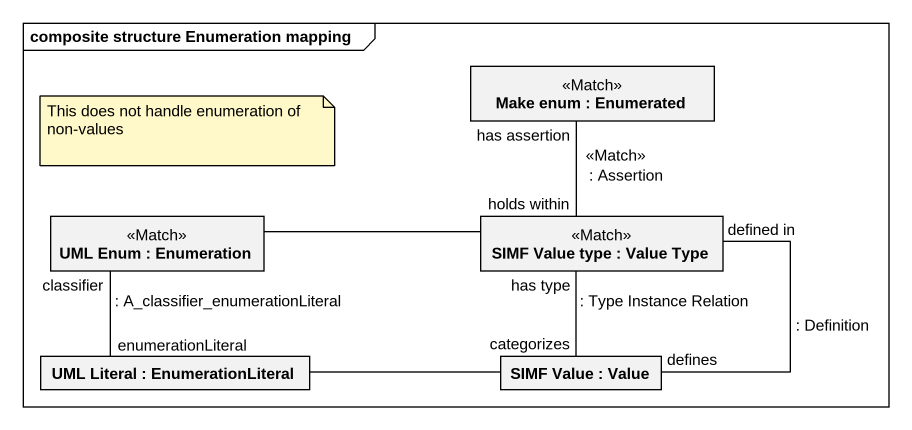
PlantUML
@startuml
mainframe composite structure Enumeration mapping
rectangle "Make enum : Enumerated" as Make_enum <<Match>>
rectangle "UML Enum : Enumeration" as UML_Enum <<Match>>
rectangle "SIMF Value type : Value Type" as SIMF_Value_type <<Match>>
rectangle "UML Literal : EnumerationLiteral" as UML_Literal
rectangle "SIMF Value : Value" as SIMF_Value
Make_enum "has assertion" -- "holds within" SIMF_Value_type : <<Match>>\n: Assertion
UML_Enum -right- SIMF_Value_type
UML_Enum "classifier" -- "enumerationLiteral" UML_Literal : : A_classifier_enumerationLiteral
UML_Literal -right- SIMF_Value
SIMF_Value "categorizes" -up- "has type" SIMF_Value_type : : Type Instance Relation
SIMF_Value "defines" -up- "defined in" SIMF_Value_type : : Definition
note as N1
  This does not handle enumeration of non-values
end note
@enduml
